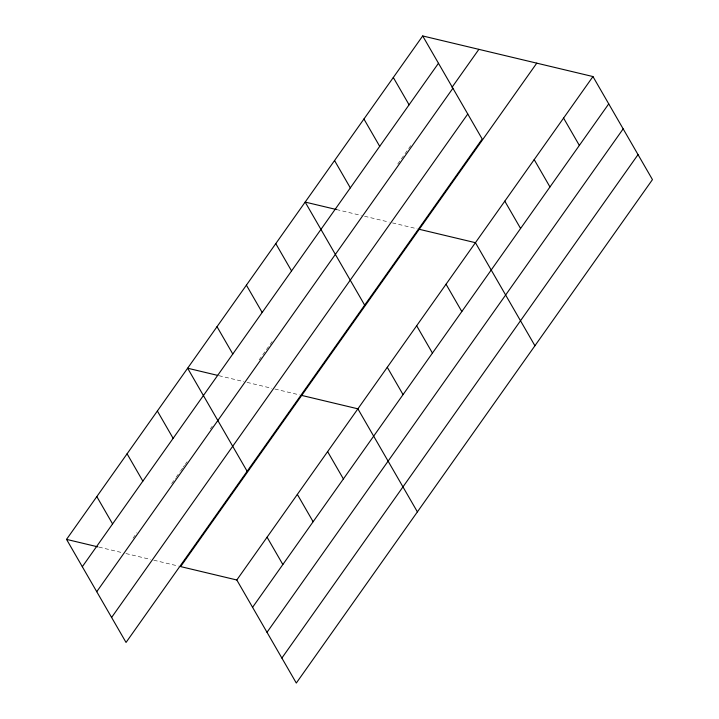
<?xml version="1.0" encoding="UTF-8"?>
<svg xmlns="http://www.w3.org/2000/svg" width="719" height="719" viewBox="0 0 719 719"><rect width="100%" height="100%" fill="white"/><g stroke="black" fill="none" stroke-linecap="round" stroke-linejoin="round"><path stroke-width="0.54" stroke-dasharray="3.6 2.7" d="M133.033 538.216L136.898 532.752M171.679 483.59L175.544 478.126M176.191 477.218L180.056 471.754M180.694 470.846L182.626 468.114M183.273 467.206L184.558 465.382M185.205 464.474L187.138 461.742M210.325 428.964L212.258 426.232M259.146 359.949L273.202 340.087M397.76 164.022L411.816 144.151M336.501 209.553L361.351 215.484M364.569 216.248L389.222 222.126M392.439 222.899L417.101 228.777M218.971 375.695L243.822 381.618M247.039 382.382L271.692 388.269M274.91 389.033L299.562 394.911M98.952 547.114L122.724 552.785M125.942 553.549L150.595 559.436M153.812 560.2L178.474 566.078"/><path stroke-width="1.08" d="M422.7 35.95L482.197 139.01L126.041 642.444L66.543 539.385L422.7 35.95L592.959 76.556L652.457 179.615L296.3 683.05L236.803 579.99L180.613 566.59L536.769 63.155M82.317 566.707L438.473 63.272M452.053 87.269L478.881 49.35M96.741 591.701L452.898 88.266M111.607 617.45L467.772 114.015M236.803 579.99L592.959 76.556M252.576 607.312L608.732 103.878M267.01 632.307L623.166 128.872M281.875 658.056L638.032 154.621M336.501 209.553L305.162 202.084L364.668 305.144M419.24 229.289L475.43 242.689L534.927 345.749M217.884 375.435L187.632 368.218L247.138 471.278M301.71 395.423L357.891 408.823L417.397 511.883M66.543 539.385L97.874 546.862M563.579 118.087L579.352 145.409M534.19 159.618L549.963 186.94M504.81 201.158L520.583 228.471M393.311 77.481L409.084 104.803M363.931 119.021L379.704 146.334M446.041 284.221L461.814 311.543M334.551 160.553L350.324 187.875M416.661 325.752L432.434 353.074M387.28 367.292L403.053 394.614M275.781 243.615L291.555 270.937M246.401 285.155L262.174 312.468M327.621 451.613L343.394 478.935M217.012 326.687L232.794 354.009M297.351 494.402L313.125 521.724M267.073 537.201L282.846 564.523M157.362 411.007L173.135 438.329M127.083 453.806L142.856 481.128M96.813 496.595L112.586 523.917"/></g></svg>
